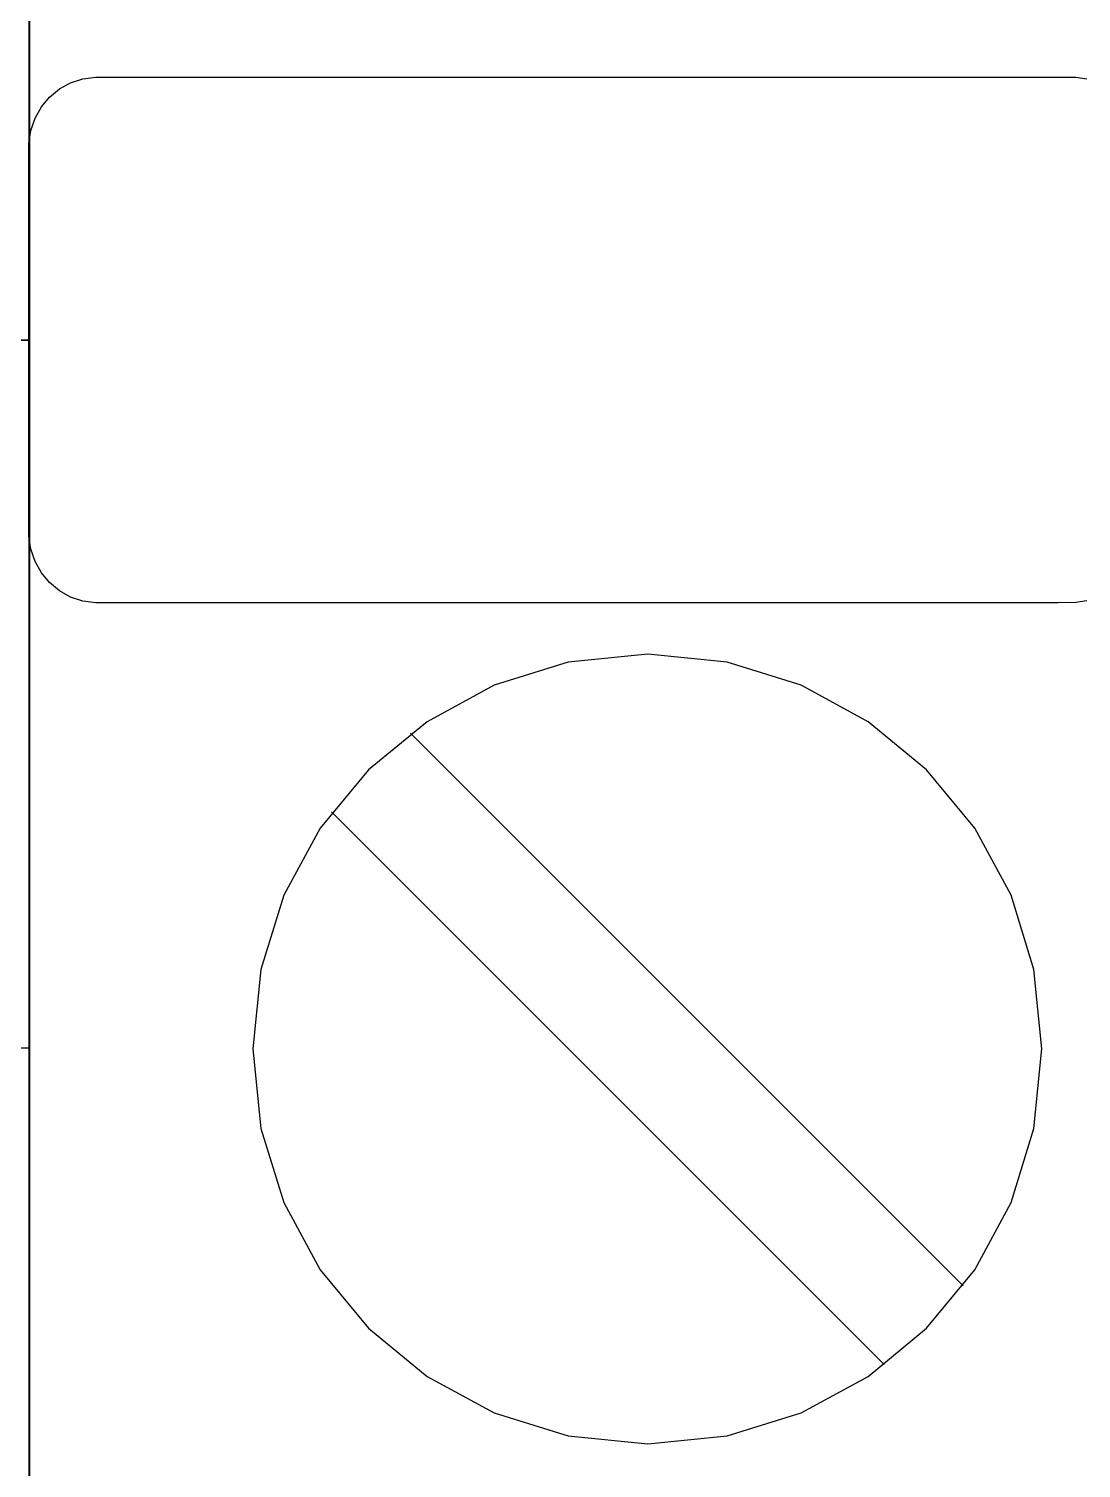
# Model space of a CAD drawing. Extents: x 1 to 47.7, y 0.2 to 35.
# Drawn here: x 34.958 to 35.404, y 9.657 to 10.267 of the extents above; entities that cross this region are included whole.
import ezdxf

# ---------------------------------------------------------------- set-up
doc = ezdxf.new("R2010")
doc.units = 0
doc.header["$MEASUREMENT"] = 0
for name, color, linetype in [('5_1___24__TARGET_LEDS___12', 7, 'CONTINUOUS'), ('6_1__EMPTY_IO_BOARD_POSITI', 7, 'CONTINUOUS'), ('6_2___8__INDEPENDENT_INPUT', 7, 'CONTINUOUS'), ('6_3___8__OPTOISO_INDEPENDE', 7, 'CONTINUOUS'), ('6_4___24__OPTOISO_INDEPEND', 7, 'CONTINUOUS'), ('6_5___8__INDEPENDENT_INPUT', 7, 'CONTINUOUS'), ('6_6___8__INDEPENDENT_INPUT', 7, 'CONTINUOUS'), ('6_7___8__OPTOISO_INDEPENDE', 7, 'CONTINUOUS'), ('6_8___8__OPTOISO_INDEPENDE', 7, 'CONTINUOUS')]:
    doc.layers.add(name, color=color, linetype=linetype)

msp = doc.modelspace()

# ---------------------------------------------------------------- linework, layer by layer
at = {"layer": '5_1___24__TARGET_LEDS___12'}
for points in [[(34.95794, 11.01739), (34.95794, 10.72613), (34.95794, 10.43486), (34.95794, 10.14716), (34.95794, 10.00576), (34.95794, 9.86659), (34.95794, 9.73009), (34.95794, 9.5967)], [(35.4064, 10.02459), (35.40176, 10.02387), (35.39427, 10.0238), (35.36203, 10.0238), (35.30794, 10.0238), (35.24027, 10.0238), (35.16729, 10.0238), (35.09725, 10.0238), (35.03844, 10.0238), (34.99911, 10.0238), (34.98636, 10.02381), (34.9808, 10.02451), (34.97562, 10.02623), (34.9709, 10.02887), (34.96677, 10.03231), (34.96331, 10.03646), (34.96063, 10.04122), (34.95882, 10.04647), (34.95798, 10.05212), (34.95794, 10.05711), (34.95794, 10.07127), (34.95794, 10.09359), (34.95794, 10.1208), (34.95794, 10.14965), (34.95794, 10.17686), (34.95794, 10.19918), (34.95794, 10.21334), (34.95798, 10.21833), (34.95882, 10.22398), (34.96063, 10.22923), (34.96331, 10.23398), (34.96677, 10.23813), (34.9709, 10.24158), (34.97562, 10.24421), (34.9808, 10.24593), (34.98636, 10.24663), (34.99911, 10.24664), (35.03844, 10.24664), (35.09725, 10.24664), (35.16729, 10.24664), (35.24027, 10.24664), (35.30794, 10.24664), (35.36203, 10.24664), (35.39427, 10.24664), (35.40177, 10.24657), (35.40643, 10.24584)], [(34.80842, 10.04019), (34.80842, 10.13519), (34.95803, 10.13519)], [(35.35396, 9.73427), (35.1197, 9.96854)], [(35.32054, 9.70085), (35.08628, 9.93512)], [(34.80842, 9.93019), (34.80842, 9.8352), (34.95803, 9.8352)]]:
    msp.add_lwpolyline(points, dxfattribs=at)
msp.add_lwpolyline([(35.22031, 9.66727), (35.25399, 9.67067), (35.28536, 9.68042), (35.31374, 9.69585), (35.33846, 9.71629), (35.35886, 9.74107), (35.37426, 9.76951), (35.38399, 9.80094), (35.38738, 9.8347), (35.38399, 9.86839), (35.37426, 9.89979), (35.35886, 9.9282), (35.33846, 9.95295), (35.31374, 9.97338), (35.28536, 9.98881), (35.25399, 9.99856), (35.22031, 10.00196), (35.1866, 9.99856), (35.15519, 9.98881), (35.12675, 9.97338), (35.10196, 9.95295), (35.08149, 9.9282), (35.06604, 9.89979), (35.05626, 9.86839), (35.05286, 9.8347), (35.05626, 9.80094), (35.06604, 9.76951), (35.08149, 9.74107), (35.10196, 9.71629), (35.12675, 9.69585), (35.15519, 9.68042), (35.1866, 9.67067)], close=True, dxfattribs=at)
at = {"layer": '6_1__EMPTY_IO_BOARD_POSITI'}
msp.add_lwpolyline([(34.95835, 9.60118), (34.95835, 9.7895), (34.95835, 9.98359), (34.95835, 10.18224), (34.95835, 10.38422), (34.95835, 10.79326), (34.95835, 11.20089)], dxfattribs=at)
at = {"layer": '6_2___8__INDEPENDENT_INPUT'}
for points in [[(34.95794, 11.01739), (34.95794, 10.72613), (34.95794, 10.43486), (34.95794, 10.14716), (34.95794, 10.00576), (34.95794, 9.86659), (34.95794, 9.73009), (34.95794, 9.5967)], [(35.4064, 10.02459), (35.40176, 10.02387), (35.39427, 10.0238), (35.36203, 10.0238), (35.30794, 10.0238), (35.24027, 10.0238), (35.16729, 10.0238), (35.09725, 10.0238), (35.03844, 10.0238), (34.99911, 10.0238), (34.98636, 10.02381), (34.9808, 10.02451), (34.97562, 10.02623), (34.9709, 10.02887), (34.96677, 10.03231), (34.96331, 10.03646), (34.96063, 10.04122), (34.95882, 10.04647), (34.95798, 10.05212), (34.95794, 10.05711), (34.95794, 10.07127), (34.95794, 10.09359), (34.95794, 10.1208), (34.95794, 10.14965), (34.95794, 10.17686), (34.95794, 10.19918), (34.95794, 10.21334), (34.95798, 10.21833), (34.95882, 10.22398), (34.96063, 10.22923), (34.96331, 10.23398), (34.96677, 10.23813), (34.9709, 10.24158), (34.97562, 10.24421), (34.9808, 10.24593), (34.98636, 10.24663), (34.99911, 10.24664), (35.03844, 10.24664), (35.09725, 10.24664), (35.16729, 10.24664), (35.24027, 10.24664), (35.30794, 10.24664), (35.36203, 10.24664), (35.39427, 10.24664), (35.40177, 10.24657), (35.40643, 10.24584)], [(35.35396, 9.73427), (35.1197, 9.96854)], [(35.32054, 9.70085), (35.08628, 9.93512)]]:
    msp.add_lwpolyline(points, dxfattribs=at)
msp.add_lwpolyline([(35.22031, 9.66727), (35.25399, 9.67067), (35.28536, 9.68042), (35.31374, 9.69585), (35.33846, 9.71629), (35.35886, 9.74107), (35.37426, 9.76951), (35.38399, 9.80094), (35.38738, 9.8347), (35.38399, 9.86839), (35.37426, 9.89979), (35.35886, 9.9282), (35.33846, 9.95295), (35.31374, 9.97338), (35.28536, 9.98881), (35.25399, 9.99856), (35.22031, 10.00196), (35.1866, 9.99856), (35.15519, 9.98881), (35.12675, 9.97338), (35.10196, 9.95295), (35.08149, 9.9282), (35.06604, 9.89979), (35.05626, 9.86839), (35.05286, 9.8347), (35.05626, 9.80094), (35.06604, 9.76951), (35.08149, 9.74107), (35.10196, 9.71629), (35.12675, 9.69585), (35.15519, 9.68042), (35.1866, 9.67067)], close=True, dxfattribs=at)
at = {"layer": '6_3___8__OPTOISO_INDEPENDE'}
for points in [[(34.95794, 11.01739), (34.95794, 10.72613), (34.95794, 10.43486), (34.95794, 10.14716), (34.95794, 10.00576), (34.95794, 9.86659), (34.95794, 9.73009), (34.95794, 9.5967)], [(35.4064, 10.02459), (35.40176, 10.02387), (35.39427, 10.0238), (35.36203, 10.0238), (35.30794, 10.0238), (35.24027, 10.0238), (35.16729, 10.0238), (35.09725, 10.0238), (35.03844, 10.0238), (34.99911, 10.0238), (34.98636, 10.02381), (34.9808, 10.02451), (34.97562, 10.02623), (34.9709, 10.02887), (34.96677, 10.03231), (34.96331, 10.03646), (34.96063, 10.04122), (34.95882, 10.04647), (34.95798, 10.05212), (34.95794, 10.05711), (34.95794, 10.07127), (34.95794, 10.09359), (34.95794, 10.1208), (34.95794, 10.14965), (34.95794, 10.17686), (34.95794, 10.19918), (34.95794, 10.21334), (34.95798, 10.21833), (34.95882, 10.22398), (34.96063, 10.22923), (34.96331, 10.23398), (34.96677, 10.23813), (34.9709, 10.24158), (34.97562, 10.24421), (34.9808, 10.24593), (34.98636, 10.24663), (34.99911, 10.24664), (35.03844, 10.24664), (35.09725, 10.24664), (35.16729, 10.24664), (35.24027, 10.24664), (35.30794, 10.24664), (35.36203, 10.24664), (35.39427, 10.24664), (35.40177, 10.24657), (35.40643, 10.24584)], [(35.35396, 9.73427), (35.1197, 9.96854)], [(35.32054, 9.70085), (35.08628, 9.93512)]]:
    msp.add_lwpolyline(points, dxfattribs=at)
msp.add_lwpolyline([(35.22031, 9.66727), (35.25399, 9.67067), (35.28536, 9.68042), (35.31374, 9.69585), (35.33846, 9.71629), (35.35886, 9.74107), (35.37426, 9.76951), (35.38399, 9.80094), (35.38738, 9.8347), (35.38399, 9.86839), (35.37426, 9.89979), (35.35886, 9.9282), (35.33846, 9.95295), (35.31374, 9.97338), (35.28536, 9.98881), (35.25399, 9.99856), (35.22031, 10.00196), (35.1866, 9.99856), (35.15519, 9.98881), (35.12675, 9.97338), (35.10196, 9.95295), (35.08149, 9.9282), (35.06604, 9.89979), (35.05626, 9.86839), (35.05286, 9.8347), (35.05626, 9.80094), (35.06604, 9.76951), (35.08149, 9.74107), (35.10196, 9.71629), (35.12675, 9.69585), (35.15519, 9.68042), (35.1866, 9.67067)], close=True, dxfattribs=at)
at = {"layer": '6_4___24__OPTOISO_INDEPEND'}
for points in [[(34.95794, 11.01739), (34.95794, 10.72613), (34.95794, 10.43486), (34.95794, 10.14716), (34.95794, 10.00576), (34.95794, 9.86659), (34.95794, 9.73009), (34.95794, 9.5967)], [(35.4064, 10.02459), (35.40176, 10.02387), (35.39427, 10.0238), (35.36203, 10.0238), (35.30794, 10.0238), (35.24027, 10.0238), (35.16729, 10.0238), (35.09725, 10.0238), (35.03844, 10.0238), (34.99911, 10.0238), (34.98636, 10.02381), (34.9808, 10.02451), (34.97562, 10.02623), (34.9709, 10.02887), (34.96677, 10.03231), (34.96331, 10.03646), (34.96063, 10.04122), (34.95882, 10.04647), (34.95798, 10.05212), (34.95794, 10.05711), (34.95794, 10.07127), (34.95794, 10.09359), (34.95794, 10.1208), (34.95794, 10.14965), (34.95794, 10.17686), (34.95794, 10.19918), (34.95794, 10.21334), (34.95798, 10.21833), (34.95882, 10.22398), (34.96063, 10.22923), (34.96331, 10.23398), (34.96677, 10.23813), (34.9709, 10.24158), (34.97562, 10.24421), (34.9808, 10.24593), (34.98636, 10.24663), (34.99911, 10.24664), (35.03844, 10.24664), (35.09725, 10.24664), (35.16729, 10.24664), (35.24027, 10.24664), (35.30794, 10.24664), (35.36203, 10.24664), (35.39427, 10.24664), (35.40177, 10.24657), (35.40643, 10.24584)], [(35.35396, 9.73427), (35.1197, 9.96854)], [(35.32054, 9.70085), (35.08628, 9.93512)]]:
    msp.add_lwpolyline(points, dxfattribs=at)
msp.add_lwpolyline([(35.22031, 9.66727), (35.25399, 9.67067), (35.28536, 9.68042), (35.31374, 9.69585), (35.33846, 9.71629), (35.35886, 9.74107), (35.37426, 9.76951), (35.38399, 9.80094), (35.38738, 9.8347), (35.38399, 9.86839), (35.37426, 9.89979), (35.35886, 9.9282), (35.33846, 9.95295), (35.31374, 9.97338), (35.28536, 9.98881), (35.25399, 9.99856), (35.22031, 10.00196), (35.1866, 9.99856), (35.15519, 9.98881), (35.12675, 9.97338), (35.10196, 9.95295), (35.08149, 9.9282), (35.06604, 9.89979), (35.05626, 9.86839), (35.05286, 9.8347), (35.05626, 9.80094), (35.06604, 9.76951), (35.08149, 9.74107), (35.10196, 9.71629), (35.12675, 9.69585), (35.15519, 9.68042), (35.1866, 9.67067)], close=True, dxfattribs=at)
at = {"layer": '6_5___8__INDEPENDENT_INPUT'}
for points in [[(34.95794, 11.01739), (34.95794, 10.72613), (34.95794, 10.43486), (34.95794, 10.14716), (34.95794, 10.00576), (34.95794, 9.86659), (34.95794, 9.73009), (34.95794, 9.5967)], [(34.95795, 10.13511), (34.80828, 10.13511), (34.80828, 10.20507), (34.76703, 10.22509), (34.84954, 10.25509), (34.76703, 10.28512), (34.84954, 10.31512), (34.76703, 10.34515), (34.84954, 10.37515), (34.80828, 10.39517), (34.80828, 10.4351), (34.95795, 10.4351)], [(35.4064, 10.02459), (35.40176, 10.02387), (35.39427, 10.0238), (35.36203, 10.0238), (35.30794, 10.0238), (35.24027, 10.0238), (35.16729, 10.0238), (35.09725, 10.0238), (35.03844, 10.0238), (34.99911, 10.0238), (34.98636, 10.02381), (34.9808, 10.02451), (34.97562, 10.02623), (34.9709, 10.02887), (34.96677, 10.03231), (34.96331, 10.03646), (34.96063, 10.04122), (34.95882, 10.04647), (34.95798, 10.05212), (34.95794, 10.05711), (34.95794, 10.07127), (34.95794, 10.09359), (34.95794, 10.1208), (34.95794, 10.14965), (34.95794, 10.17686), (34.95794, 10.19918), (34.95794, 10.21334), (34.95798, 10.21833), (34.95882, 10.22398), (34.96063, 10.22923), (34.96331, 10.23398), (34.96677, 10.23813), (34.9709, 10.24158), (34.97562, 10.24421), (34.9808, 10.24593), (34.98636, 10.24663), (34.99911, 10.24664), (35.03844, 10.24664), (35.09725, 10.24664), (35.16729, 10.24664), (35.24027, 10.24664), (35.30794, 10.24664), (35.36203, 10.24664), (35.39427, 10.24664), (35.40177, 10.24657), (35.40643, 10.24584)], [(34.80828, 10.01269), (34.80828, 10.13511), (34.95795, 10.13511)], [(35.35396, 9.73427), (35.1197, 9.96854)], [(34.80828, 9.95768), (34.80828, 9.83511), (34.95795, 9.83511)], [(35.32054, 9.70085), (35.08628, 9.93512)]]:
    msp.add_lwpolyline(points, dxfattribs=at)
msp.add_lwpolyline([(35.22031, 9.66727), (35.25399, 9.67067), (35.28536, 9.68042), (35.31374, 9.69585), (35.33846, 9.71629), (35.35886, 9.74107), (35.37426, 9.76951), (35.38399, 9.80094), (35.38738, 9.8347), (35.38399, 9.86839), (35.37426, 9.89979), (35.35886, 9.9282), (35.33846, 9.95295), (35.31374, 9.97338), (35.28536, 9.98881), (35.25399, 9.99856), (35.22031, 10.00196), (35.1866, 9.99856), (35.15519, 9.98881), (35.12675, 9.97338), (35.10196, 9.95295), (35.08149, 9.9282), (35.06604, 9.89979), (35.05626, 9.86839), (35.05286, 9.8347), (35.05626, 9.80094), (35.06604, 9.76951), (35.08149, 9.74107), (35.10196, 9.71629), (35.12675, 9.69585), (35.15519, 9.68042), (35.1866, 9.67067)], close=True, dxfattribs=at)
at = {"layer": '6_6___8__INDEPENDENT_INPUT'}
for points in [[(34.95794, 11.01739), (34.95794, 10.72613), (34.95794, 10.43486), (34.95794, 10.14716), (34.95794, 10.00576), (34.95794, 9.86659), (34.95794, 9.73009), (34.95794, 9.5967)], [(35.4064, 10.02459), (35.40176, 10.02387), (35.39427, 10.0238), (35.36203, 10.0238), (35.30794, 10.0238), (35.24027, 10.0238), (35.16729, 10.0238), (35.09725, 10.0238), (35.03844, 10.0238), (34.99911, 10.0238), (34.98636, 10.02381), (34.9808, 10.02451), (34.97562, 10.02623), (34.9709, 10.02887), (34.96677, 10.03231), (34.96331, 10.03646), (34.96063, 10.04122), (34.95882, 10.04647), (34.95798, 10.05212), (34.95794, 10.05711), (34.95794, 10.07127), (34.95794, 10.09359), (34.95794, 10.1208), (34.95794, 10.14965), (34.95794, 10.17686), (34.95794, 10.19918), (34.95794, 10.21334), (34.95798, 10.21833), (34.95882, 10.22398), (34.96063, 10.22923), (34.96331, 10.23398), (34.96677, 10.23813), (34.9709, 10.24158), (34.97562, 10.24421), (34.9808, 10.24593), (34.98636, 10.24663), (34.99911, 10.24664), (35.03844, 10.24664), (35.09725, 10.24664), (35.16729, 10.24664), (35.24027, 10.24664), (35.30794, 10.24664), (35.36203, 10.24664), (35.39427, 10.24664), (35.40177, 10.24657), (35.40643, 10.24584)], [(35.35396, 9.73427), (35.1197, 9.96854)], [(35.32054, 9.70085), (35.08628, 9.93512)]]:
    msp.add_lwpolyline(points, dxfattribs=at)
msp.add_lwpolyline([(35.22031, 9.66727), (35.25399, 9.67067), (35.28536, 9.68042), (35.31374, 9.69585), (35.33846, 9.71629), (35.35886, 9.74107), (35.37426, 9.76951), (35.38399, 9.80094), (35.38738, 9.8347), (35.38399, 9.86839), (35.37426, 9.89979), (35.35886, 9.9282), (35.33846, 9.95295), (35.31374, 9.97338), (35.28536, 9.98881), (35.25399, 9.99856), (35.22031, 10.00196), (35.1866, 9.99856), (35.15519, 9.98881), (35.12675, 9.97338), (35.10196, 9.95295), (35.08149, 9.9282), (35.06604, 9.89979), (35.05626, 9.86839), (35.05286, 9.8347), (35.05626, 9.80094), (35.06604, 9.76951), (35.08149, 9.74107), (35.10196, 9.71629), (35.12675, 9.69585), (35.15519, 9.68042), (35.1866, 9.67067)], close=True, dxfattribs=at)
at = {"layer": '6_7___8__OPTOISO_INDEPENDE'}
for points in [[(34.95794, 11.01739), (34.95794, 10.72613), (34.95794, 10.43486), (34.95794, 10.14716), (34.95794, 10.00576), (34.95794, 9.86659), (34.95794, 9.73009), (34.95794, 9.5967)], [(35.4064, 10.02459), (35.40176, 10.02387), (35.39427, 10.0238), (35.36203, 10.0238), (35.30794, 10.0238), (35.24027, 10.0238), (35.16729, 10.0238), (35.09725, 10.0238), (35.03844, 10.0238), (34.99911, 10.0238), (34.98636, 10.02381), (34.9808, 10.02451), (34.97562, 10.02623), (34.9709, 10.02887), (34.96677, 10.03231), (34.96331, 10.03646), (34.96063, 10.04122), (34.95882, 10.04647), (34.95798, 10.05212), (34.95794, 10.05711), (34.95794, 10.07127), (34.95794, 10.09359), (34.95794, 10.1208), (34.95794, 10.14965), (34.95794, 10.17686), (34.95794, 10.19918), (34.95794, 10.21334), (34.95798, 10.21833), (34.95882, 10.22398), (34.96063, 10.22923), (34.96331, 10.23398), (34.96677, 10.23813), (34.9709, 10.24158), (34.97562, 10.24421), (34.9808, 10.24593), (34.98636, 10.24663), (34.99911, 10.24664), (35.03844, 10.24664), (35.09725, 10.24664), (35.16729, 10.24664), (35.24027, 10.24664), (35.30794, 10.24664), (35.36203, 10.24664), (35.39427, 10.24664), (35.40177, 10.24657), (35.40643, 10.24584)], [(35.35396, 9.73427), (35.1197, 9.96854)], [(35.32054, 9.70085), (35.08628, 9.93512)]]:
    msp.add_lwpolyline(points, dxfattribs=at)
msp.add_lwpolyline([(35.22031, 9.66727), (35.25399, 9.67067), (35.28536, 9.68042), (35.31374, 9.69585), (35.33846, 9.71629), (35.35886, 9.74107), (35.37426, 9.76951), (35.38399, 9.80094), (35.38738, 9.8347), (35.38399, 9.86839), (35.37426, 9.89979), (35.35886, 9.9282), (35.33846, 9.95295), (35.31374, 9.97338), (35.28536, 9.98881), (35.25399, 9.99856), (35.22031, 10.00196), (35.1866, 9.99856), (35.15519, 9.98881), (35.12675, 9.97338), (35.10196, 9.95295), (35.08149, 9.9282), (35.06604, 9.89979), (35.05626, 9.86839), (35.05286, 9.8347), (35.05626, 9.80094), (35.06604, 9.76951), (35.08149, 9.74107), (35.10196, 9.71629), (35.12675, 9.69585), (35.15519, 9.68042), (35.1866, 9.67067)], close=True, dxfattribs=at)
at = {"layer": '6_8___8__OPTOISO_INDEPENDE'}
for points in [[(34.95794, 11.01739), (34.95794, 10.72613), (34.95794, 10.43486), (34.95794, 10.14716), (34.95794, 10.00576), (34.95794, 9.86659), (34.95794, 9.73009), (34.95794, 9.5967)], [(35.4064, 10.02459), (35.40176, 10.02387), (35.39427, 10.0238), (35.36203, 10.0238), (35.30794, 10.0238), (35.24027, 10.0238), (35.16729, 10.0238), (35.09725, 10.0238), (35.03844, 10.0238), (34.99911, 10.0238), (34.98636, 10.02381), (34.9808, 10.02451), (34.97562, 10.02623), (34.9709, 10.02887), (34.96677, 10.03231), (34.96331, 10.03646), (34.96063, 10.04122), (34.95882, 10.04647), (34.95798, 10.05212), (34.95794, 10.05711), (34.95794, 10.07127), (34.95794, 10.09359), (34.95794, 10.1208), (34.95794, 10.14965), (34.95794, 10.17686), (34.95794, 10.19918), (34.95794, 10.21334), (34.95798, 10.21833), (34.95882, 10.22398), (34.96063, 10.22923), (34.96331, 10.23398), (34.96677, 10.23813), (34.9709, 10.24158), (34.97562, 10.24421), (34.9808, 10.24593), (34.98636, 10.24663), (34.99911, 10.24664), (35.03844, 10.24664), (35.09725, 10.24664), (35.16729, 10.24664), (35.24027, 10.24664), (35.30794, 10.24664), (35.36203, 10.24664), (35.39427, 10.24664), (35.40177, 10.24657), (35.40643, 10.24584)], [(35.35396, 9.73427), (35.1197, 9.96854)], [(35.32054, 9.70085), (35.08628, 9.93512)]]:
    msp.add_lwpolyline(points, dxfattribs=at)
msp.add_lwpolyline([(35.22031, 9.66727), (35.25399, 9.67067), (35.28536, 9.68042), (35.31374, 9.69585), (35.33846, 9.71629), (35.35886, 9.74107), (35.37426, 9.76951), (35.38399, 9.80094), (35.38738, 9.8347), (35.38399, 9.86839), (35.37426, 9.89979), (35.35886, 9.9282), (35.33846, 9.95295), (35.31374, 9.97338), (35.28536, 9.98881), (35.25399, 9.99856), (35.22031, 10.00196), (35.1866, 9.99856), (35.15519, 9.98881), (35.12675, 9.97338), (35.10196, 9.95295), (35.08149, 9.9282), (35.06604, 9.89979), (35.05626, 9.86839), (35.05286, 9.8347), (35.05626, 9.80094), (35.06604, 9.76951), (35.08149, 9.74107), (35.10196, 9.71629), (35.12675, 9.69585), (35.15519, 9.68042), (35.1866, 9.67067)], close=True, dxfattribs=at)

doc.saveas('drawing.dxf')
